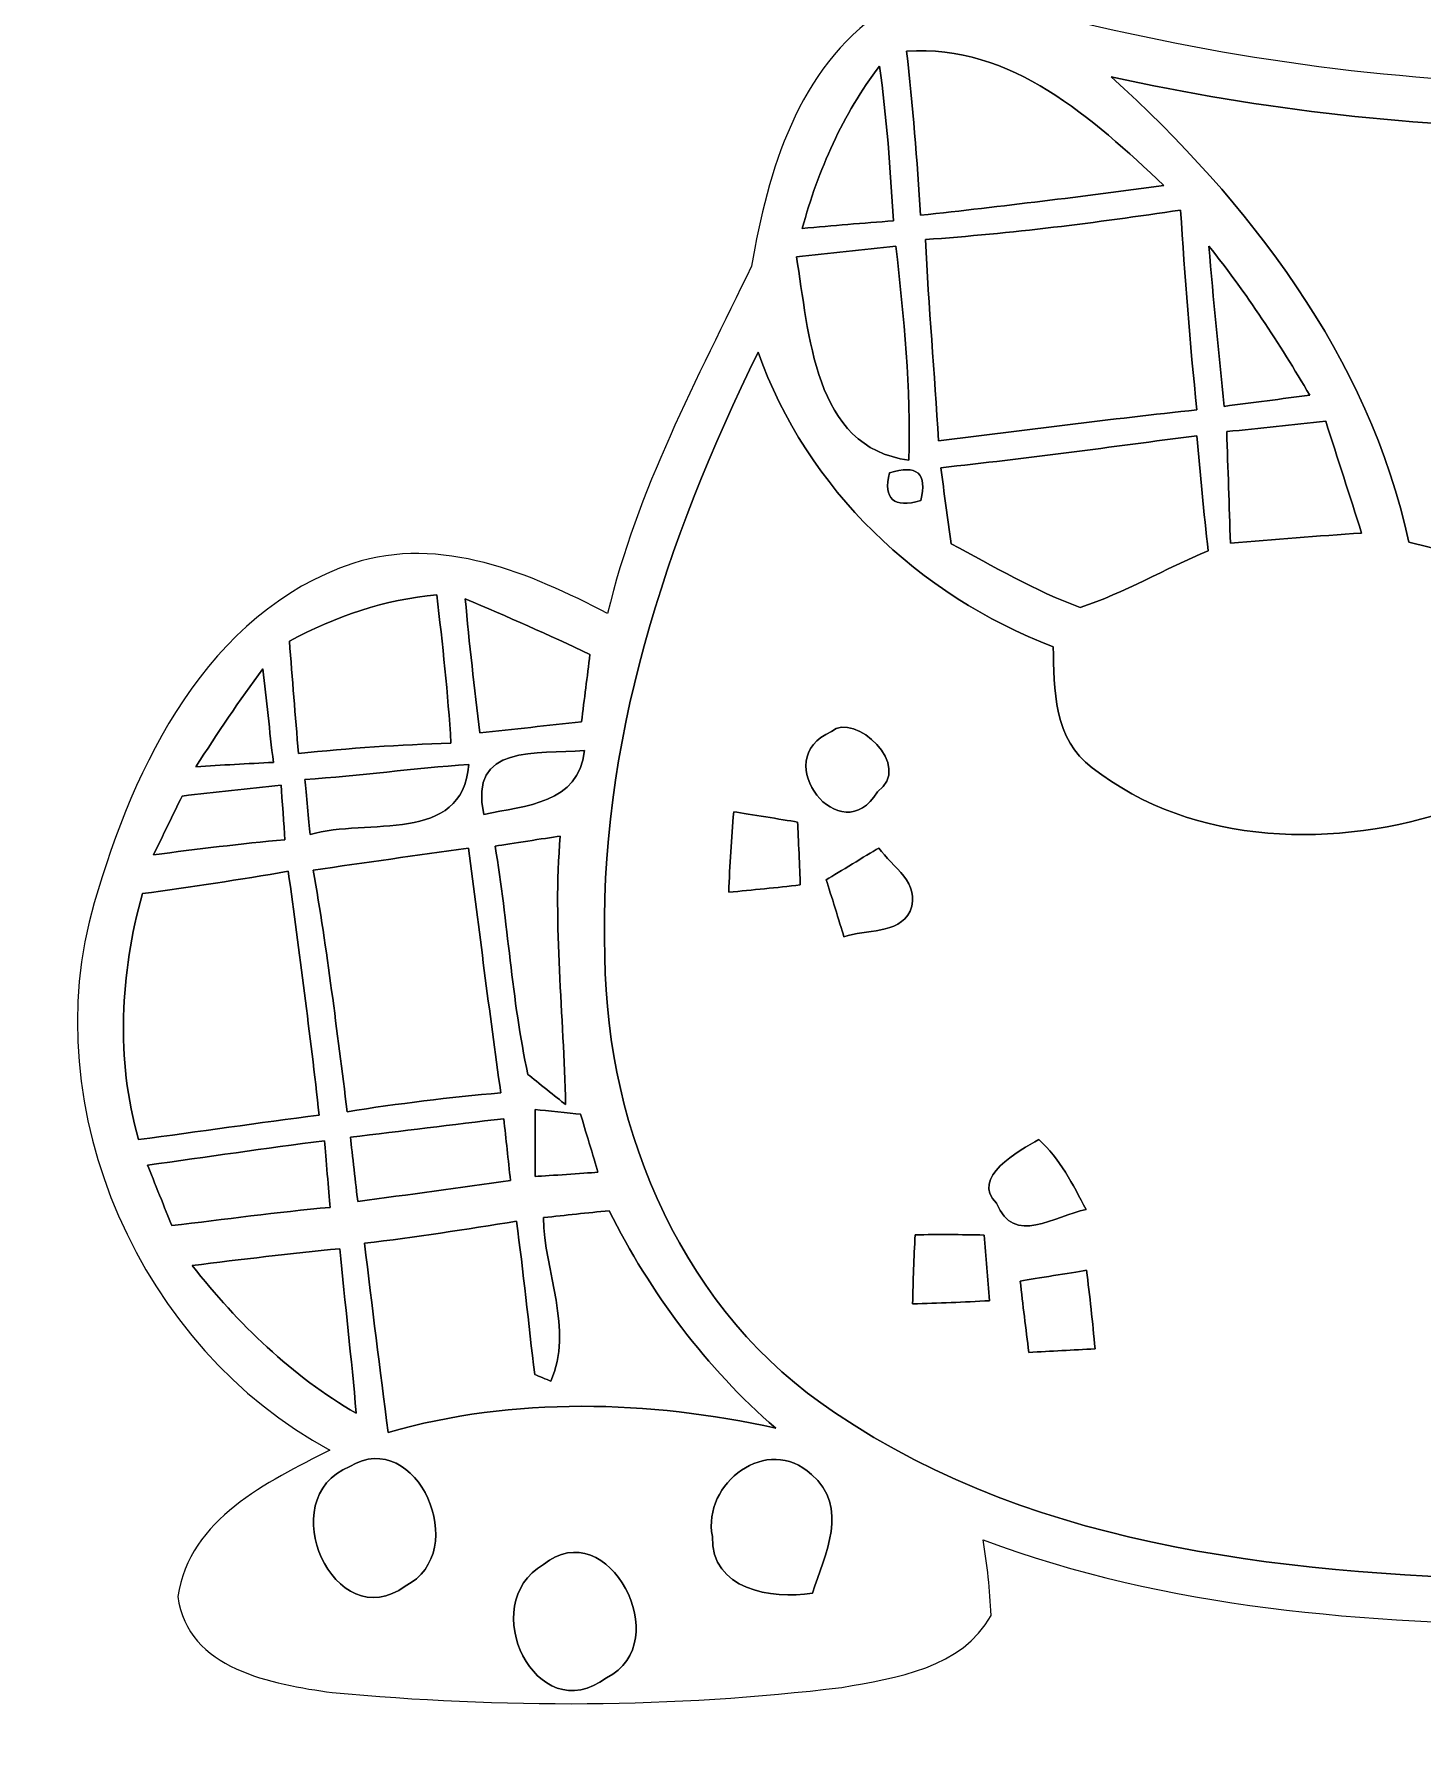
# Model space of a CAD drawing. Header units: centimetres. Extents: x -9.7 to 9.7, y -20.5 to 20.6.
# Drawn here: x -9.234 to -6.71, y -20.494 to -17.409 of the extents above; entities that cross this region are included whole.
import ezdxf

# ---------------------------------------------------------------- set-up
doc = ezdxf.new("R2010")
doc.units = ezdxf.units.CM
doc.header["$MEASUREMENT"] = 0
doc.layers.add('Camada 1', color=7, linetype='Continuous')

msp = doc.modelspace()

# ---------------------------------------------------------------- linework, layer by layer
at = {"layer": 'Camada 1'}
for points, knots in [([(-5.51814, -11.27337), (-5.27049, -11.14354), (-4.95087, -11.15447), (-4.72157, -11.31958), (-4.72157, -11.31958), (-4.49896, -11.46986), (-4.37515, -11.72845), (-4.32788, -11.98667), (-4.32788, -11.98667), (-4.27177, -12.34968), (-4.3374, -12.72151), (-4.46722, -13.0623), (-4.46722, -13.0623), (-4.65067, -13.55302), (-4.94312, -13.99611), (-5.27649, -14.39757), (-5.27649, -14.39757), (-4.7431, -14.581), (-4.31236, -14.99763), (-4.06752, -15.50105), (-4.06752, -15.50105), (-3.95605, -15.74446), (-3.81387, -16.00412), (-3.86891, -16.2814), (-3.86891, -16.2814), (-3.94017, -16.61337), (-4.20158, -16.86243), (-4.47462, -17.04304), (-4.47462, -17.04304), (-4.71735, -17.20003), (-4.98474, -17.31751), (-5.26133, -17.40076), (-5.26133, -17.40076), (-5.12409, -17.44132), (-4.98157, -17.5327), (-4.95335, -17.68333), (-4.95335, -17.68333), (-4.94242, -17.92498), (-4.7893, -18.12536), (-4.7392, -18.35855), (-4.7392, -18.35855), (-4.58505, -18.28095), (-4.40372, -18.20862), (-4.23157, -18.27354), (-4.23157, -18.27354), (-3.97756, -18.36844), (-3.8481, -18.63619), (-3.78071, -18.88208), (-3.78071, -18.88208), (-3.68194, -19.21581), (-3.8615, -19.55694), (-4.0841, -19.79753), (-4.0841, -19.79753), (-4.15113, -19.85785), (-4.17442, -19.94782), (-4.18217, -20.03531), (-4.18217, -20.03531), (-4.16913, -20.09634), (-4.10632, -20.12138), (-4.06223, -20.15737), (-4.06223, -20.15737), (-4.01954, -20.11398), (-3.97862, -20.06917), (-3.93876, -20.02401), (-3.93876, -20.02401), (-3.89149, -20.10409), (-3.84457, -20.23251), (-3.94616, -20.29283), (-3.94616, -20.29283), (-4.09397, -20.37537), (-4.27319, -20.36056), (-4.43688, -20.37467), (-4.43688, -20.37467), (-4.39525, -20.31929), (-4.31729, -20.26425), (-4.34657, -20.18558), (-4.34657, -20.18558), (-4.35468, -20.07022), (-4.54235, -20.07164), (-4.55789, -20.18454), (-4.55789, -20.18454), (-4.58752, -20.26849), (-4.50708, -20.32141), (-4.45523, -20.37221), (-4.45523, -20.37221), (-4.64043, -20.36304), (-4.82669, -20.37856), (-5.01049, -20.3475), (-5.01049, -20.3475), (-5.10258, -20.3334), (-5.21158, -20.31505), (-5.26345, -20.22722), (-5.26345, -20.22722), (-5.27543, -20.181), (-5.26661, -20.13303), (-5.26696, -20.08681), (-5.26696, -20.08681), (-5.63597, -20.2632), (-6.05367, -20.29001), (-6.45617, -20.30341), (-6.45617, -20.30341), (-6.81107, -20.29741), (-7.17337, -20.27307), (-7.50817, -20.14643), (-7.50817, -20.14643), (-7.5004, -20.19158), (-7.49547, -20.23745), (-7.4937, -20.28401), (-7.4937, -20.28401), (-7.54627, -20.38032), (-7.66655, -20.39761), (-7.76498, -20.41489), (-7.76498, -20.41489), (-8.07191, -20.45229), (-8.38376, -20.45299), (-8.69173, -20.42407), (-8.69173, -20.42407), (-8.80004, -20.4096), (-8.95526, -20.38173), (-8.9722, -20.24978), (-8.9722, -20.24978), (-8.95103, -20.10762), (-8.80956, -20.04201), (-8.69597, -19.98345), (-8.69597, -19.98345), (-9.03922, -19.79824), (-9.23395, -19.36537), (-9.12424, -18.98826), (-9.12424, -18.98826), (-9.05228, -18.73778), (-8.91857, -18.46014), (-8.65399, -18.37124), (-8.65399, -18.37124), (-8.49418, -18.31974), (-8.33119, -18.38888), (-8.19079, -18.46262), (-8.19079, -18.46262), (-8.13787, -18.23861), (-8.02816, -18.0361), (-7.92903, -17.83079), (-7.92903, -17.83079), (-7.89939, -17.65618), (-7.84506, -17.47273), (-7.69196, -17.36689), (-7.69196, -17.36689), (-8.0973, -17.24025), (-8.49241, -17.0367), (-8.78381, -16.72166), (-8.78381, -16.72166), (-8.9722, -16.51423), (-9.08861, -16.20519), (-8.97184, -15.93427), (-8.97184, -15.93427), (-8.7002, -15.28655), (-8.19502, -14.72706), (-7.54944, -14.43848), (-7.54944, -14.43848), (-7.91527, -14.03914), (-8.2236, -13.57841), (-8.40316, -13.06476), (-8.40316, -13.06476), (-8.52416, -12.71269), (-8.57532, -12.32923), (-8.50053, -11.96199), (-8.50053, -11.96199), (-8.43808, -11.67835), (-8.27087, -11.38485), (-7.98124, -11.28818), (-7.98124, -11.28818), (-7.7357, -11.20422), (-7.47041, -11.31746), (-7.29543, -11.49314), (-7.29543, -11.49314), (-6.97301, -11.81064), (-6.8213, -12.25408), (-6.71724, -12.68411), (-6.71724, -12.68411), (-6.59729, -13.18823), (-6.55708, -13.70787), (-6.5525, -14.22471), (-6.5525, -14.22471), (-6.46253, -14.22471), (-6.37258, -14.22541), (-6.28227, -14.22822), (-6.28227, -14.22822), (-6.37399, -13.53996), (-6.41173, -12.82135), (-6.19195, -12.15248), (-6.19195, -12.15248), (-6.07165, -11.79936), (-5.86351, -11.44481), (-5.51814, -11.27337)], [0, 0, 0, 0, 0.0204082, 0.0204082, 0.0204082, 0.0204082, 0.0408163, 0.0408163, 0.0408163, 0.0408163, 0.0612245, 0.0612245, 0.0612245, 0.0612245, 0.0816327, 0.0816327, 0.0816327, 0.0816327, 0.1020408, 0.1020408, 0.1020408, 0.1020408, 0.122449, 0.122449, 0.122449, 0.122449, 0.1428571, 0.1428571, 0.1428571, 0.1428571, 0.1632653, 0.1632653, 0.1632653, 0.1632653, 0.1836735, 0.1836735, 0.1836735, 0.1836735, 0.2040816, 0.2040816, 0.2040816, 0.2040816, 0.2244898, 0.2244898, 0.2244898, 0.2244898, 0.244898, 0.244898, 0.244898, 0.244898, 0.2653061, 0.2653061, 0.2653061, 0.2653061, 0.2857143, 0.2857143, 0.2857143, 0.2857143, 0.3061224, 0.3061224, 0.3061224, 0.3061224, 0.3265306, 0.3265306, 0.3265306, 0.3265306, 0.3469388, 0.3469388, 0.3469388, 0.3469388, 0.3673469, 0.3673469, 0.3673469, 0.3673469, 0.3877551, 0.3877551, 0.3877551, 0.3877551, 0.4081633, 0.4081633, 0.4081633, 0.4081633, 0.4285714, 0.4285714, 0.4285714, 0.4285714, 0.4489796, 0.4489796, 0.4489796, 0.4489796, 0.4693878, 0.4693878, 0.4693878, 0.4693878, 0.4897959, 0.4897959, 0.4897959, 0.4897959, 0.5102041, 0.5102041, 0.5102041, 0.5102041, 0.5306122, 0.5306122, 0.5306122, 0.5306122, 0.5510204, 0.5510204, 0.5510204, 0.5510204, 0.5714286, 0.5714286, 0.5714286, 0.5714286, 0.5918367, 0.5918367, 0.5918367, 0.5918367, 0.6122449, 0.6122449, 0.6122449, 0.6122449, 0.6326531, 0.6326531, 0.6326531, 0.6326531, 0.6530612, 0.6530612, 0.6530612, 0.6530612, 0.6734694, 0.6734694, 0.6734694, 0.6734694, 0.6938776, 0.6938776, 0.6938776, 0.6938776, 0.7142857, 0.7142857, 0.7142857, 0.7142857, 0.7346939, 0.7346939, 0.7346939, 0.7346939, 0.755102, 0.755102, 0.755102, 0.755102, 0.7755102, 0.7755102, 0.7755102, 0.7755102, 0.7959184, 0.7959184, 0.7959184, 0.7959184, 0.8163265, 0.8163265, 0.8163265, 0.8163265, 0.8367347, 0.8367347, 0.8367347, 0.8367347, 0.8571429, 0.8571429, 0.8571429, 0.8571429, 0.877551, 0.877551, 0.877551, 0.877551, 0.8979592, 0.8979592, 0.8979592, 0.8979592, 0.9183673, 0.9183673, 0.9183673, 0.9183673, 0.9387755, 0.9387755, 0.9387755, 0.9387755, 0.9591837, 0.9591837, 0.9591837, 0.9591837, 1, 1, 1, 1]), ([(-7.10352, -14.38168), (-7.10352, -14.38168), (-7.10352, -14.38168), (-7.10352, -14.38168), (-7.10352, -14.38168), (-7.79955, -14.53761), (-8.38941, -15.02657), (-8.73442, -15.64286), (-8.73442, -15.64286), (-8.84201, -15.84113), (-8.98137, -16.05808), (-8.92315, -16.29445), (-8.92315, -16.29445), (-8.85119, -16.60207), (-8.59296, -16.81373), (-8.3446, -16.98449), (-8.3446, -16.98449), (-8.40281, -16.83985), (-8.39893, -16.66521), (-8.29063, -16.54493), (-8.29063, -16.54493), (-8.14211, -16.353), (-7.80732, -16.35936), (-7.66797, -16.55903), (-7.66797, -16.55903), (-7.55473, -16.69767), (-7.5625, -16.9164), (-7.67891, -17.05115), (-7.67891, -17.05115), (-7.74135, -17.12877), (-7.83836, -17.16334), (-7.9255, -17.20461), (-7.9255, -17.20461), (-7.33743, -17.42617), (-6.70136, -17.54928), (-6.07306, -17.48013), (-6.07306, -17.48013), (-5.65784, -17.4452), (-5.25322, -17.33055), (-4.86867, -17.17357), (-4.86867, -17.17357), (-4.9918, -17.15628), (-5.12444, -17.12595), (-5.20664, -17.02469), (-5.20664, -17.02469), (-5.33788, -16.87688), (-5.31106, -16.62606), (-5.15408, -16.50717), (-5.15408, -16.50717), (-4.96076, -16.34277), (-4.61539, -16.41544), (-4.52332, -16.65781), (-4.52332, -16.65781), (-4.46687, -16.76929), (-4.51202, -16.89347), (-4.54907, -17.00318), (-4.54907, -17.00318), (-4.30388, -16.82608), (-4.04777, -16.61971), (-3.96451, -16.31492), (-3.96451, -16.31492), (-3.88231, -16.0602), (-4.0199, -15.8115), (-4.11938, -15.58395), (-4.11938, -15.58395), (-4.35645, -15.07137), (-4.78825, -14.64239), (-5.33047, -14.46564), (-5.33047, -14.46564), (-5.89915, -14.28291), (-6.52039, -14.25292), (-7.10352, -14.38168)], [0, 0, 0, 0, 0.0526316, 0.0526316, 0.0526316, 0.0526316, 0.1052632, 0.1052632, 0.1052632, 0.1052632, 0.1578947, 0.1578947, 0.1578947, 0.1578947, 0.2105263, 0.2105263, 0.2105263, 0.2105263, 0.2631579, 0.2631579, 0.2631579, 0.2631579, 0.3157895, 0.3157895, 0.3157895, 0.3157895, 0.3684211, 0.3684211, 0.3684211, 0.3684211, 0.4210526, 0.4210526, 0.4210526, 0.4210526, 0.4736842, 0.4736842, 0.4736842, 0.4736842, 0.5263158, 0.5263158, 0.5263158, 0.5263158, 0.5789474, 0.5789474, 0.5789474, 0.5789474, 0.6315789, 0.6315789, 0.6315789, 0.6315789, 0.6842105, 0.6842105, 0.6842105, 0.6842105, 0.7368421, 0.7368421, 0.7368421, 0.7368421, 0.7894737, 0.7894737, 0.7894737, 0.7894737, 0.8421053, 0.8421053, 0.8421053, 0.8421053, 0.8947368, 0.8947368, 0.8947368, 0.8947368, 1, 1, 1, 1]), ([(-7.64716, -17.43991), (-7.64716, -17.43991), (-7.64716, -17.43991), (-7.64716, -17.43991), (-7.64716, -17.43991), (-7.63622, -17.5387), (-7.62811, -17.63854), (-7.62175, -17.73836), (-7.62175, -17.73836), (-7.47394, -17.72214), (-7.32649, -17.70415), (-7.17937, -17.68439), (-7.17937, -17.68439), (-7.30885, -17.56268), (-7.45596, -17.42687), (-7.64716, -17.43991)], [0, 0, 0, 0, 0.2, 0.2, 0.2, 0.2, 0.4, 0.4, 0.4, 0.4, 0.6, 0.6, 0.6, 0.6, 1, 1, 1, 1]), ([(-7.27533, -17.48649), (-7.27533, -17.48649), (-7.27533, -17.48649), (-7.27533, -17.48649), (-7.27533, -17.48649), (-7.02522, -17.71332), (-6.80649, -17.99624), (-6.73381, -18.33245), (-6.73381, -18.33245), (-6.60505, -18.3642), (-6.44842, -18.41253), (-6.41208, -18.55893), (-6.41208, -18.55893), (-6.40291, -18.69617), (-6.53625, -18.7773), (-6.6488, -18.81752), (-6.6488, -18.81752), (-6.86293, -18.89054), (-7.12576, -18.88701), (-7.3099, -18.74273), (-7.3099, -18.74273), (-7.37941, -18.69227), (-7.37941, -18.59986), (-7.38046, -18.52295), (-7.38046, -18.52295), (-7.62599, -18.42947), (-7.82849, -18.23649), (-7.91738, -17.98742), (-7.91738, -17.98742), (-8.0846, -18.32856), (-8.20949, -18.70251), (-8.19573, -19.08703), (-8.19573, -19.08703), (-8.19326, -19.40594), (-8.05038, -19.73579), (-7.77804, -19.91501), (-7.77804, -19.91501), (-7.40268, -20.17006), (-6.93242, -20.20992), (-6.49111, -20.22016), (-6.49111, -20.22016), (-6.06602, -20.20992), (-5.62256, -20.18171), (-5.23662, -19.9852), (-5.23662, -19.9852), (-4.96181, -19.8455), (-4.75368, -19.57458), (-4.72617, -19.26307), (-4.72617, -19.26307), (-4.68417, -18.82245), (-4.79602, -18.37937), (-4.96639, -17.97543), (-4.96639, -17.97543), (-5.03555, -18.16559), (-5.16678, -18.32645), (-5.3294, -18.44533), (-5.3294, -18.44533), (-5.43031, -18.49649), (-5.37739, -18.6376), (-5.46593, -18.7018), (-5.46593, -18.7018), (-5.66067, -18.86691), (-5.95595, -18.88489), (-6.18384, -18.78012), (-6.18384, -18.78012), (-6.27627, -18.73603), (-6.36551, -18.64218), (-6.34188, -18.53177), (-6.34188, -18.53177), (-6.31189, -18.44886), (-6.22899, -18.39524), (-6.21205, -18.30704), (-6.21205, -18.30704), (-6.12527, -17.96204), (-5.82824, -17.73765), (-5.59681, -17.4893), (-5.59681, -17.4893), (-6.14715, -17.61313), (-6.72499, -17.60855), (-7.27533, -17.48649)], [0, 0, 0, 0, 0.047619, 0.047619, 0.047619, 0.047619, 0.0952381, 0.0952381, 0.0952381, 0.0952381, 0.1428571, 0.1428571, 0.1428571, 0.1428571, 0.1904762, 0.1904762, 0.1904762, 0.1904762, 0.2380952, 0.2380952, 0.2380952, 0.2380952, 0.2857143, 0.2857143, 0.2857143, 0.2857143, 0.3333333, 0.3333333, 0.3333333, 0.3333333, 0.3809524, 0.3809524, 0.3809524, 0.3809524, 0.4285714, 0.4285714, 0.4285714, 0.4285714, 0.4761905, 0.4761905, 0.4761905, 0.4761905, 0.5238095, 0.5238095, 0.5238095, 0.5238095, 0.5714286, 0.5714286, 0.5714286, 0.5714286, 0.6190476, 0.6190476, 0.6190476, 0.6190476, 0.6666667, 0.6666667, 0.6666667, 0.6666667, 0.7142857, 0.7142857, 0.7142857, 0.7142857, 0.7619048, 0.7619048, 0.7619048, 0.7619048, 0.8095238, 0.8095238, 0.8095238, 0.8095238, 0.8571429, 0.8571429, 0.8571429, 0.8571429, 0.9047619, 0.9047619, 0.9047619, 0.9047619, 1, 1, 1, 1]), ([(-7.83695, -17.76236), (-7.83695, -17.76236), (-7.83695, -17.76236), (-7.83695, -17.76236), (-7.83695, -17.76236), (-7.78157, -17.75707), (-7.72617, -17.75249), (-7.67079, -17.74859), (-7.67079, -17.74859), (-7.67715, -17.6544), (-7.68314, -17.56021), (-7.69654, -17.46708), (-7.69654, -17.46708), (-7.76323, -17.55493), (-7.80803, -17.65618), (-7.83695, -17.76236)], [0, 0, 0, 0, 0.2, 0.2, 0.2, 0.2, 0.4, 0.4, 0.4, 0.4, 0.6, 0.6, 0.6, 0.6, 1, 1, 1, 1]), ([(-7.61293, -17.78246), (-7.61293, -17.78246), (-7.61293, -17.78246), (-7.61293, -17.78246), (-7.61293, -17.78246), (-7.6073, -17.90417), (-7.596, -18.02589), (-7.5893, -18.14829), (-7.5893, -18.14829), (-7.43267, -18.13031), (-7.27638, -18.10843), (-7.11941, -18.09221), (-7.11941, -18.09221), (-7.1321, -17.9712), (-7.14128, -17.84985), (-7.14903, -17.72884), (-7.14903, -17.72884), (-7.30284, -17.75213), (-7.45737, -17.77152), (-7.61293, -17.78246)], [0, 0, 0, 0, 0.1666667, 0.1666667, 0.1666667, 0.1666667, 0.3333333, 0.3333333, 0.3333333, 0.3333333, 0.5, 0.5, 0.5, 0.5, 0.6666667, 0.6666667, 0.6666667, 0.6666667, 1, 1, 1, 1]), ([(-7.84754, -17.81386), (-7.84754, -17.81386), (-7.84754, -17.81386), (-7.84754, -17.81386), (-7.84754, -17.81386), (-7.82425, -17.95003), (-7.81755, -18.16135), (-7.64292, -18.18357), (-7.64292, -18.18357), (-7.63939, -18.05305), (-7.6521, -17.92323), (-7.66655, -17.79447), (-7.66655, -17.79447), (-7.72688, -17.8008), (-7.78722, -17.80716), (-7.84754, -17.81386)], [0, 0, 0, 0, 0.2, 0.2, 0.2, 0.2, 0.4, 0.4, 0.4, 0.4, 0.6, 0.6, 0.6, 0.6, 1, 1, 1, 1]), ([(-7.09753, -17.79447), (-7.09753, -17.79447), (-7.09753, -17.79447), (-7.09753, -17.79447), (-7.09753, -17.79447), (-7.08978, -17.89112), (-7.07918, -17.98849), (-7.06966, -18.08585), (-7.06966, -18.08585), (-7.01781, -18.0788), (-6.96595, -18.07209), (-6.91409, -18.06575), (-6.91409, -18.06575), (-6.96948, -17.97156), (-7.02944, -17.87947), (-7.09753, -17.79447)], [0, 0, 0, 0, 0.2, 0.2, 0.2, 0.2, 0.4, 0.4, 0.4, 0.4, 0.6, 0.6, 0.6, 0.6, 1, 1, 1, 1]), ([(-7.58472, -18.19733), (-7.58472, -18.19733), (-7.58472, -18.19733), (-7.58472, -18.19733), (-7.58472, -18.19733), (-7.57907, -18.24284), (-7.57273, -18.28906), (-7.56637, -18.33562), (-7.56637, -18.33562), (-7.48946, -18.37619), (-7.41398, -18.42169), (-7.33142, -18.45132), (-7.33142, -18.45132), (-7.25063, -18.42523), (-7.17761, -18.38042), (-7.09894, -18.34868), (-7.09894, -18.34868), (-7.10671, -18.27847), (-7.11305, -18.20862), (-7.11941, -18.13913), (-7.11941, -18.13913), (-7.27463, -18.15958), (-7.4295, -18.18075), (-7.58472, -18.19733)], [0, 0, 0, 0, 0.1428571, 0.1428571, 0.1428571, 0.1428571, 0.2857143, 0.2857143, 0.2857143, 0.2857143, 0.4285714, 0.4285714, 0.4285714, 0.4285714, 0.5714286, 0.5714286, 0.5714286, 0.5714286, 0.7142857, 0.7142857, 0.7142857, 0.7142857, 1, 1, 1, 1]), ([(-7.06508, -18.13172), (-7.06508, -18.13172), (-7.06508, -18.13172), (-7.06508, -18.13172), (-7.06508, -18.13172), (-7.06296, -18.19909), (-7.06049, -18.26648), (-7.05838, -18.33457), (-7.05838, -18.33457), (-6.979, -18.32785), (-6.89926, -18.32151), (-6.81989, -18.31622), (-6.81989, -18.31622), (-6.84142, -18.24813), (-6.86328, -18.1804), (-6.88516, -18.11301), (-6.88516, -18.11301), (-6.94513, -18.11937), (-7.0051, -18.12571), (-7.06508, -18.13172)], [0, 0, 0, 0, 0.1666667, 0.1666667, 0.1666667, 0.1666667, 0.3333333, 0.3333333, 0.3333333, 0.3333333, 0.5, 0.5, 0.5, 0.5, 0.6666667, 0.6666667, 0.6666667, 0.6666667, 1, 1, 1, 1]), ([(-7.67856, -18.2065), (-7.67856, -18.2065), (-7.67856, -18.2065), (-7.67856, -18.2065), (-7.67856, -18.2065), (-7.68984, -18.25449), (-7.67079, -18.27142), (-7.62141, -18.25695), (-7.62141, -18.25695), (-7.60906, -18.20791), (-7.62811, -18.19098), (-7.67856, -18.2065)], [0, 0, 0, 0, 0.25, 0.25, 0.25, 0.25, 0.5, 0.5, 0.5, 0.5, 1, 1, 1, 1]), ([(-8.76935, -18.51271), (-8.76935, -18.51271), (-8.76935, -18.51271), (-8.76935, -18.51271), (-8.76935, -18.51271), (-8.7644, -18.5801), (-8.75841, -18.64818), (-8.75312, -18.71698), (-8.75312, -18.71698), (-8.66104, -18.70745), (-8.56861, -18.70075), (-8.47583, -18.69827), (-8.47583, -18.69827), (-8.48077, -18.60797), (-8.49136, -18.518), (-8.50123, -18.42876), (-8.50123, -18.42876), (-8.59613, -18.43651), (-8.68609, -18.46791), (-8.76935, -18.51271)], [0, 0, 0, 0, 0.1666667, 0.1666667, 0.1666667, 0.1666667, 0.3333333, 0.3333333, 0.3333333, 0.3333333, 0.5, 0.5, 0.5, 0.5, 0.6666667, 0.6666667, 0.6666667, 0.6666667, 1, 1, 1, 1]), ([(-8.44973, -18.4358), (-8.44973, -18.4358), (-8.44973, -18.4358), (-8.44973, -18.4358), (-8.44973, -18.4358), (-8.44232, -18.51695), (-8.43315, -18.59808), (-8.42327, -18.67958), (-8.42327, -18.67958), (-8.36153, -18.67252), (-8.2998, -18.66618), (-8.23841, -18.65948), (-8.23841, -18.65948), (-8.23312, -18.61819), (-8.22783, -18.57728), (-8.2229, -18.53671), (-8.2229, -18.53671), (-8.29803, -18.50143), (-8.37353, -18.46791), (-8.44973, -18.4358)], [0, 0, 0, 0, 0.1666667, 0.1666667, 0.1666667, 0.1666667, 0.3333333, 0.3333333, 0.3333333, 0.3333333, 0.5, 0.5, 0.5, 0.5, 0.6666667, 0.6666667, 0.6666667, 0.6666667, 1, 1, 1, 1]), ([(-8.93938, -18.74097), (-8.93938, -18.74097), (-8.93938, -18.74097), (-8.93938, -18.74097), (-8.93938, -18.74097), (-8.89247, -18.73815), (-8.84554, -18.73532), (-8.79862, -18.7332), (-8.79862, -18.7332), (-8.80533, -18.67605), (-8.81133, -18.61925), (-8.81768, -18.56317), (-8.81768, -18.56317), (-8.86071, -18.62067), (-8.90058, -18.68028), (-8.93938, -18.74097)], [0, 0, 0, 0, 0.2, 0.2, 0.2, 0.2, 0.4, 0.4, 0.4, 0.4, 0.6, 0.6, 0.6, 0.6, 1, 1, 1, 1]), ([(-7.78369, -18.67712), (-7.74171, -18.64006), (-7.6334, -18.74026), (-7.70042, -18.78646), (-7.70042, -18.78646), (-7.76464, -18.89794), (-7.90222, -18.72755), (-7.78369, -18.67712)], [0, 0, 0, 0, 0.3333333, 0.3333333, 0.3333333, 0.3333333, 1, 1, 1, 1]), ([(-8.41587, -18.82775), (-8.41587, -18.82775), (-8.41587, -18.82775), (-8.41587, -18.82775), (-8.41587, -18.82775), (-8.34036, -18.81116), (-8.243, -18.80904), (-8.23312, -18.71169), (-8.23312, -18.71169), (-8.3185, -18.71873), (-8.44479, -18.69897), (-8.41587, -18.82775)], [0, 0, 0, 0, 0.25, 0.25, 0.25, 0.25, 0.5, 0.5, 0.5, 0.5, 1, 1, 1, 1]), ([(-8.74112, -18.76424), (-8.74112, -18.76424), (-8.74112, -18.76424), (-8.74112, -18.76424), (-8.74112, -18.76424), (-8.73901, -18.78929), (-8.73407, -18.83938), (-8.7316, -18.86444), (-8.7316, -18.86444), (-8.62859, -18.83304), (-8.45466, -18.88455), (-8.44338, -18.73673), (-8.44338, -18.73673), (-8.54286, -18.74414), (-8.64164, -18.7572), (-8.74112, -18.76424)], [0, 0, 0, 0, 0.2, 0.2, 0.2, 0.2, 0.4, 0.4, 0.4, 0.4, 0.6, 0.6, 0.6, 0.6, 1, 1, 1, 1]), ([(-8.96443, -18.79423), (-8.96443, -18.79423), (-8.96443, -18.79423), (-8.96443, -18.79423), (-8.96443, -18.79423), (-8.98172, -18.82951), (-8.99901, -18.86513), (-9.01665, -18.90148), (-9.01665, -18.90148), (-8.93692, -18.89019), (-8.85754, -18.88137), (-8.77782, -18.87361), (-8.77782, -18.87361), (-8.77923, -18.8489), (-8.78275, -18.79917), (-8.78451, -18.77447), (-8.78451, -18.77447), (-8.84449, -18.78083), (-8.90446, -18.78753), (-8.96443, -18.79423)], [0, 0, 0, 0, 0.1666667, 0.1666667, 0.1666667, 0.1666667, 0.3333333, 0.3333333, 0.3333333, 0.3333333, 0.5, 0.5, 0.5, 0.5, 0.6666667, 0.6666667, 0.6666667, 0.6666667, 1, 1, 1, 1]), ([(-7.97065, -18.96921), (-7.96889, -18.91982), (-7.96572, -18.87114), (-7.96148, -18.82281), (-7.96148, -18.82281), (-7.93221, -18.82739), (-7.87435, -18.83692), (-7.84542, -18.8415), (-7.84542, -18.8415), (-7.84401, -18.87007), (-7.84153, -18.92723), (-7.84048, -18.95581), (-7.84048, -18.95581), (-7.88353, -18.9611), (-7.92726, -18.96497), (-7.97065, -18.96921)], [0, 0, 0, 0, 0.2, 0.2, 0.2, 0.2, 0.4, 0.4, 0.4, 0.4, 0.6, 0.6, 0.6, 0.6, 1, 1, 1, 1]), ([(-8.3954, -18.88525), (-8.3954, -18.88525), (-8.3954, -18.88525), (-8.3954, -18.88525), (-8.3954, -18.88525), (-8.37212, -19.02319), (-8.36541, -19.1636), (-8.33578, -19.30047), (-8.33578, -19.30047), (-8.3185, -19.31423), (-8.28428, -19.34174), (-8.26735, -19.35514), (-8.26735, -19.35514), (-8.27016, -19.19216), (-8.29098, -19.02989), (-8.27687, -18.86725), (-8.27687, -18.86725), (-8.3065, -18.87149), (-8.36576, -18.88067), (-8.3954, -18.88525)], [0, 0, 0, 0, 0.1666667, 0.1666667, 0.1666667, 0.1666667, 0.3333333, 0.3333333, 0.3333333, 0.3333333, 0.5, 0.5, 0.5, 0.5, 0.6666667, 0.6666667, 0.6666667, 0.6666667, 1, 1, 1, 1]), ([(-8.72631, -18.92899), (-8.72631, -18.92899), (-8.72631, -18.92899), (-8.72631, -18.92899), (-8.72631, -18.92899), (-8.7002, -19.07433), (-8.68326, -19.22144), (-8.66422, -19.3682), (-8.66422, -19.3682), (-8.57144, -19.35339), (-8.47831, -19.34209), (-8.38517, -19.33397), (-8.38517, -19.33397), (-8.40598, -19.18582), (-8.42433, -19.0373), (-8.44409, -18.88912), (-8.44409, -18.88912), (-8.53792, -18.90182), (-8.63211, -18.91558), (-8.72631, -18.92899)], [0, 0, 0, 0, 0.1666667, 0.1666667, 0.1666667, 0.1666667, 0.3333333, 0.3333333, 0.3333333, 0.3333333, 0.5, 0.5, 0.5, 0.5, 0.6666667, 0.6666667, 0.6666667, 0.6666667, 1, 1, 1, 1]), ([(-7.79322, -18.94662), (-7.76958, -18.93217), (-7.72195, -18.90323), (-7.69796, -18.88878), (-7.69796, -18.88878), (-7.67291, -18.92299), (-7.6207, -18.95298), (-7.6408, -19.00344), (-7.6408, -19.00344), (-7.66234, -19.04683), (-7.72159, -19.03589), (-7.76111, -19.05), (-7.76111, -19.05), (-7.76922, -19.02424), (-7.7851, -18.97238), (-7.79322, -18.94662)], [0, 0, 0, 0, 0.2, 0.2, 0.2, 0.2, 0.4, 0.4, 0.4, 0.4, 0.6, 0.6, 0.6, 0.6, 1, 1, 1, 1]), ([(-9.03675, -18.97167), (-9.03675, -18.97167), (-9.03675, -18.97167), (-9.03675, -18.97167), (-9.03675, -18.97167), (-9.07697, -19.11809), (-9.08579, -19.27153), (-9.04381, -19.41865), (-9.04381, -19.41865), (-8.93409, -19.40489), (-8.82508, -19.38796), (-8.71537, -19.37456), (-8.71537, -19.37456), (-8.7316, -19.22638), (-8.75171, -19.07857), (-8.77146, -18.93111), (-8.77146, -18.93111), (-8.85965, -18.94592), (-8.9482, -18.96039), (-9.03675, -18.97167)], [0, 0, 0, 0, 0.1666667, 0.1666667, 0.1666667, 0.1666667, 0.3333333, 0.3333333, 0.3333333, 0.3333333, 0.5, 0.5, 0.5, 0.5, 0.6666667, 0.6666667, 0.6666667, 0.6666667, 1, 1, 1, 1]), ([(-8.32237, -19.36433), (-8.32237, -19.36433), (-8.32237, -19.36433), (-8.32237, -19.36433), (-8.32237, -19.36433), (-8.32237, -19.39466), (-8.32272, -19.45569), (-8.32272, -19.48602), (-8.32272, -19.48602), (-8.29416, -19.48427), (-8.237, -19.48039), (-8.20842, -19.47827), (-8.20842, -19.47827), (-8.21619, -19.45181), (-8.23207, -19.39924), (-8.24018, -19.37278), (-8.24018, -19.37278), (-8.26064, -19.37066), (-8.30157, -19.36644), (-8.32237, -19.36433)], [0, 0, 0, 0, 0.1666667, 0.1666667, 0.1666667, 0.1666667, 0.3333333, 0.3333333, 0.3333333, 0.3333333, 0.5, 0.5, 0.5, 0.5, 0.6666667, 0.6666667, 0.6666667, 0.6666667, 1, 1, 1, 1]), ([(-8.65857, -19.41476), (-8.65857, -19.41476), (-8.65857, -19.41476), (-8.65857, -19.41476), (-8.65857, -19.41476), (-8.65505, -19.44404), (-8.64869, -19.50225), (-8.64517, -19.53153), (-8.64517, -19.53153), (-8.55274, -19.51884), (-8.45996, -19.50649), (-8.36753, -19.49343), (-8.36753, -19.49343), (-8.37141, -19.45534), (-8.37564, -19.41795), (-8.37953, -19.3809), (-8.37953, -19.3809), (-8.47266, -19.39183), (-8.56544, -19.40312), (-8.65857, -19.41476)], [0, 0, 0, 0, 0.1666667, 0.1666667, 0.1666667, 0.1666667, 0.3333333, 0.3333333, 0.3333333, 0.3333333, 0.5, 0.5, 0.5, 0.5, 0.6666667, 0.6666667, 0.6666667, 0.6666667, 1, 1, 1, 1]), ([(-9.02722, -19.46521), (-9.02722, -19.46521), (-9.02722, -19.46521), (-9.02722, -19.46521), (-9.02722, -19.46521), (-9.01629, -19.49272), (-8.99442, -19.54776), (-8.98348, -19.57528), (-8.98348, -19.57528), (-8.88752, -19.56399), (-8.79157, -19.55095), (-8.69526, -19.54213), (-8.69526, -19.54213), (-8.69809, -19.51177), (-8.70302, -19.45145), (-8.70549, -19.42112), (-8.70549, -19.42112), (-8.81309, -19.43452), (-8.91998, -19.45075), (-9.02722, -19.46521)], [0, 0, 0, 0, 0.1666667, 0.1666667, 0.1666667, 0.1666667, 0.3333333, 0.3333333, 0.3333333, 0.3333333, 0.5, 0.5, 0.5, 0.5, 0.6666667, 0.6666667, 0.6666667, 0.6666667, 1, 1, 1, 1]), ([(-7.48347, -19.53436), (-7.53285, -19.48885), (-7.4422, -19.4384), (-7.40692, -19.419), (-7.40692, -19.419), (-7.36811, -19.45323), (-7.34518, -19.50049), (-7.32084, -19.546), (-7.32084, -19.546), (-7.37729, -19.55658), (-7.45313, -19.61373), (-7.48347, -19.53436)], [0, 0, 0, 0, 0.25, 0.25, 0.25, 0.25, 0.5, 0.5, 0.5, 0.5, 1, 1, 1, 1]), ([(-8.30721, -19.56082), (-8.30721, -19.56082), (-8.30721, -19.56082), (-8.30721, -19.56082), (-8.30721, -19.56082), (-8.30721, -19.65819), (-8.25146, -19.76508), (-8.29416, -19.85785), (-8.29416, -19.85785), (-8.30157, -19.85503), (-8.31603, -19.84903), (-8.32343, -19.84621), (-8.32343, -19.84621), (-8.33472, -19.75272), (-8.3439, -19.65959), (-8.35659, -19.56717), (-8.35659, -19.56717), (-8.44832, -19.58233), (-8.5404, -19.59645), (-8.63282, -19.60738), (-8.63282, -19.60738), (-8.61907, -19.72203), (-8.60495, -19.83668), (-8.58978, -19.95134), (-8.58978, -19.95134), (-8.36083, -19.88572), (-8.11636, -19.89278), (-7.88528, -19.94358), (-7.88528, -19.94358), (-8.01229, -19.83387), (-8.11283, -19.69805), (-8.18797, -19.54847), (-8.18797, -19.54847), (-8.22783, -19.552), (-8.26735, -19.55623), (-8.30721, -19.56082)], [0, 0, 0, 0, 0.1, 0.1, 0.1, 0.1, 0.2, 0.2, 0.2, 0.2, 0.3, 0.3, 0.3, 0.3, 0.4, 0.4, 0.4, 0.4, 0.5, 0.5, 0.5, 0.5, 0.6, 0.6, 0.6, 0.6, 0.7, 0.7, 0.7, 0.7, 0.8, 0.8, 0.8, 0.8, 1, 1, 1, 1]), ([(-7.63164, -19.59222), (-7.59001, -19.59115), (-7.54839, -19.59151), (-7.50639, -19.59256), (-7.50639, -19.59256), (-7.50288, -19.63208), (-7.49935, -19.67159), (-7.49652, -19.7118), (-7.49652, -19.7118), (-7.54308, -19.71462), (-7.58966, -19.71604), (-7.63622, -19.71781), (-7.63622, -19.71781), (-7.63551, -19.67547), (-7.6341, -19.63349), (-7.63164, -19.59222)], [0, 0, 0, 0, 0.2, 0.2, 0.2, 0.2, 0.4, 0.4, 0.4, 0.4, 0.6, 0.6, 0.6, 0.6, 1, 1, 1, 1]), ([(-8.94609, -19.64796), (-8.94609, -19.64796), (-8.94609, -19.64796), (-8.94609, -19.64796), (-8.94609, -19.64796), (-8.86283, -19.75343), (-8.76511, -19.84903), (-8.64799, -19.91642), (-8.64799, -19.91642), (-8.65645, -19.81624), (-8.66845, -19.71674), (-8.67798, -19.61727), (-8.67798, -19.61727), (-8.76758, -19.62608), (-8.85684, -19.63666), (-8.94609, -19.64796)], [0, 0, 0, 0, 0.2, 0.2, 0.2, 0.2, 0.4, 0.4, 0.4, 0.4, 0.6, 0.6, 0.6, 0.6, 1, 1, 1, 1]), ([(-7.44044, -19.67618), (-7.41045, -19.67123), (-7.35012, -19.66136), (-7.32013, -19.65642), (-7.32013, -19.65642), (-7.31414, -19.70334), (-7.30885, -19.75097), (-7.30462, -19.7993), (-7.30462, -19.7993), (-7.34484, -19.8014), (-7.38504, -19.80352), (-7.42492, -19.806), (-7.42492, -19.806), (-7.43055, -19.76225), (-7.43584, -19.71922), (-7.44044, -19.67618)], [0, 0, 0, 0, 0.2, 0.2, 0.2, 0.2, 0.4, 0.4, 0.4, 0.4, 0.6, 0.6, 0.6, 0.6, 1, 1, 1, 1]), ([(-8.65963, -20.01343), (-8.65963, -20.01343), (-8.65963, -20.01343), (-8.65963, -20.01343), (-8.65963, -20.01343), (-8.80321, -20.07129), (-8.68715, -20.32494), (-8.55874, -20.23075), (-8.55874, -20.23075), (-8.43597, -20.16831), (-8.53828, -19.93935), (-8.65963, -20.01343)], [0, 0, 0, 0, 0.25, 0.25, 0.25, 0.25, 0.5, 0.5, 0.5, 0.5, 1, 1, 1, 1]), ([(-8.00029, -20.14044), (-8.00029, -20.14044), (-8.00029, -20.14044), (-8.00029, -20.14044), (-8.00029, -20.14044), (-8.00276, -20.23745), (-7.8934, -20.25473), (-7.81861, -20.24379), (-7.81861, -20.24379), (-7.79533, -20.1736), (-7.75053, -20.08681), (-7.82038, -20.02754), (-7.82038, -20.02754), (-7.89975, -19.95346), (-8.01934, -20.04377), (-8.00029, -20.14044)], [0, 0, 0, 0, 0.2, 0.2, 0.2, 0.2, 0.4, 0.4, 0.4, 0.4, 0.6, 0.6, 0.6, 0.6, 1, 1, 1, 1]), ([(-8.30756, -20.19158), (-8.30756, -20.19158), (-8.30756, -20.19158), (-8.30756, -20.19158), (-8.30756, -20.19158), (-8.43174, -20.26284), (-8.32097, -20.49427), (-8.19291, -20.39725), (-8.19291, -20.39725), (-8.0645, -20.33376), (-8.19043, -20.09634), (-8.30756, -20.19158)], [0, 0, 0, 0, 0.25, 0.25, 0.25, 0.25, 0.5, 0.5, 0.5, 0.5, 1, 1, 1, 1])]:
    msp.add_open_spline(points, degree=3, knots=knots, dxfattribs=at)
at = {"layer": 'Camada 1', "color": 7}
for points, knots in [([(-7.64716, -17.43991), (-7.45596, -17.42687), (-7.30885, -17.56268), (-7.17937, -17.68439), (-7.17937, -17.68439), (-7.32649, -17.70415), (-7.47394, -17.72214), (-7.62175, -17.73836), (-7.62175, -17.73836), (-7.62811, -17.63854), (-7.63622, -17.5387), (-7.64716, -17.43991)], [0, 0, 0, 0, 0.25, 0.25, 0.25, 0.25, 0.5, 0.5, 0.5, 0.5, 1, 1, 1, 1]), ([(-7.27533, -17.48649), (-6.72499, -17.60855), (-6.14715, -17.61313), (-5.59681, -17.4893), (-5.59681, -17.4893), (-5.82824, -17.73765), (-6.12527, -17.96204), (-6.21205, -18.30704), (-6.21205, -18.30704), (-6.22899, -18.39524), (-6.31189, -18.44886), (-6.34188, -18.53177), (-6.34188, -18.53177), (-6.36551, -18.64218), (-6.27627, -18.73603), (-6.18384, -18.78012), (-6.18384, -18.78012), (-5.95595, -18.88489), (-5.66067, -18.86691), (-5.46593, -18.7018), (-5.46593, -18.7018), (-5.37739, -18.6376), (-5.43031, -18.49649), (-5.3294, -18.44533), (-5.3294, -18.44533), (-5.16678, -18.32645), (-5.03555, -18.16559), (-4.96639, -17.97543), (-4.96639, -17.97543), (-4.79602, -18.37937), (-4.68417, -18.82245), (-4.72617, -19.26307), (-4.72617, -19.26307), (-4.75368, -19.57458), (-4.96181, -19.8455), (-5.23662, -19.9852), (-5.23662, -19.9852), (-5.62256, -20.18171), (-6.06602, -20.20992), (-6.49111, -20.22016), (-6.49111, -20.22016), (-6.93242, -20.20992), (-7.40268, -20.17006), (-7.77804, -19.91501), (-7.77804, -19.91501), (-8.05038, -19.73579), (-8.19326, -19.40594), (-8.19573, -19.08703), (-8.19573, -19.08703), (-8.20949, -18.70251), (-8.0846, -18.32856), (-7.91738, -17.98742), (-7.91738, -17.98742), (-7.82849, -18.23649), (-7.62599, -18.42947), (-7.38046, -18.52295), (-7.38046, -18.52295), (-7.37941, -18.59986), (-7.37941, -18.69227), (-7.3099, -18.74273), (-7.3099, -18.74273), (-7.12576, -18.88701), (-6.86293, -18.89054), (-6.6488, -18.81752), (-6.6488, -18.81752), (-6.53625, -18.7773), (-6.40291, -18.69617), (-6.41208, -18.55893), (-6.41208, -18.55893), (-6.44842, -18.41253), (-6.60505, -18.3642), (-6.73381, -18.33245), (-6.73381, -18.33245), (-6.80649, -17.99624), (-7.02522, -17.71332), (-7.27533, -17.48649)], [0, 0, 0, 0, 0.05, 0.05, 0.05, 0.05, 0.1, 0.1, 0.1, 0.1, 0.15, 0.15, 0.15, 0.15, 0.2, 0.2, 0.2, 0.2, 0.25, 0.25, 0.25, 0.25, 0.3, 0.3, 0.3, 0.3, 0.35, 0.35, 0.35, 0.35, 0.4, 0.4, 0.4, 0.4, 0.45, 0.45, 0.45, 0.45, 0.5, 0.5, 0.5, 0.5, 0.55, 0.55, 0.55, 0.55, 0.6, 0.6, 0.6, 0.6, 0.65, 0.65, 0.65, 0.65, 0.7, 0.7, 0.7, 0.7, 0.75, 0.75, 0.75, 0.75, 0.8, 0.8, 0.8, 0.8, 0.85, 0.85, 0.85, 0.85, 0.9, 0.9, 0.9, 0.9, 1, 1, 1, 1]), ([(-7.83695, -17.76236), (-7.80803, -17.65618), (-7.76323, -17.55493), (-7.69654, -17.46708), (-7.69654, -17.46708), (-7.68314, -17.56021), (-7.67715, -17.6544), (-7.67079, -17.74859), (-7.67079, -17.74859), (-7.72617, -17.75249), (-7.78157, -17.75707), (-7.83695, -17.76236)], [0, 0, 0, 0, 0.25, 0.25, 0.25, 0.25, 0.5, 0.5, 0.5, 0.5, 1, 1, 1, 1]), ([(-7.61293, -17.78246), (-7.45737, -17.77152), (-7.30284, -17.75213), (-7.14903, -17.72884), (-7.14903, -17.72884), (-7.14128, -17.84985), (-7.1321, -17.9712), (-7.11941, -18.09221), (-7.11941, -18.09221), (-7.27638, -18.10843), (-7.43267, -18.13031), (-7.5893, -18.14829), (-7.5893, -18.14829), (-7.596, -18.02589), (-7.6073, -17.90417), (-7.61293, -17.78246)], [0, 0, 0, 0, 0.2, 0.2, 0.2, 0.2, 0.4, 0.4, 0.4, 0.4, 0.6, 0.6, 0.6, 0.6, 1, 1, 1, 1]), ([(-7.84754, -17.81386), (-7.78722, -17.80716), (-7.72688, -17.8008), (-7.66655, -17.79447), (-7.66655, -17.79447), (-7.6521, -17.92323), (-7.63939, -18.05305), (-7.64292, -18.18357), (-7.64292, -18.18357), (-7.81755, -18.16135), (-7.82425, -17.95003), (-7.84754, -17.81386)], [0, 0, 0, 0, 0.25, 0.25, 0.25, 0.25, 0.5, 0.5, 0.5, 0.5, 1, 1, 1, 1]), ([(-7.09753, -17.79447), (-7.02944, -17.87947), (-6.96948, -17.97156), (-6.91409, -18.06575), (-6.91409, -18.06575), (-6.96595, -18.07209), (-7.01781, -18.0788), (-7.06966, -18.08585), (-7.06966, -18.08585), (-7.07918, -17.98849), (-7.08978, -17.89112), (-7.09753, -17.79447)], [0, 0, 0, 0, 0.25, 0.25, 0.25, 0.25, 0.5, 0.5, 0.5, 0.5, 1, 1, 1, 1]), ([(-7.58472, -18.19733), (-7.4295, -18.18075), (-7.27463, -18.15958), (-7.11941, -18.13913), (-7.11941, -18.13913), (-7.11305, -18.20862), (-7.10671, -18.27847), (-7.09894, -18.34868), (-7.09894, -18.34868), (-7.17761, -18.38042), (-7.25063, -18.42523), (-7.33142, -18.45132), (-7.33142, -18.45132), (-7.41398, -18.42169), (-7.48946, -18.37619), (-7.56637, -18.33562), (-7.56637, -18.33562), (-7.57273, -18.28906), (-7.57907, -18.24284), (-7.58472, -18.19733)], [0, 0, 0, 0, 0.1666667, 0.1666667, 0.1666667, 0.1666667, 0.3333333, 0.3333333, 0.3333333, 0.3333333, 0.5, 0.5, 0.5, 0.5, 0.6666667, 0.6666667, 0.6666667, 0.6666667, 1, 1, 1, 1]), ([(-7.06508, -18.13172), (-7.0051, -18.12571), (-6.94513, -18.11937), (-6.88516, -18.11301), (-6.88516, -18.11301), (-6.86328, -18.1804), (-6.84142, -18.24813), (-6.81989, -18.31622), (-6.81989, -18.31622), (-6.89926, -18.32151), (-6.979, -18.32785), (-7.05838, -18.33457), (-7.05838, -18.33457), (-7.06049, -18.26648), (-7.06296, -18.19909), (-7.06508, -18.13172)], [0, 0, 0, 0, 0.2, 0.2, 0.2, 0.2, 0.4, 0.4, 0.4, 0.4, 0.6, 0.6, 0.6, 0.6, 1, 1, 1, 1]), ([(-8.76935, -18.51271), (-8.68609, -18.46791), (-8.59613, -18.43651), (-8.50123, -18.42876), (-8.50123, -18.42876), (-8.49136, -18.518), (-8.48077, -18.60797), (-8.47583, -18.69827), (-8.47583, -18.69827), (-8.56861, -18.70075), (-8.66104, -18.70745), (-8.75312, -18.71698), (-8.75312, -18.71698), (-8.75841, -18.64818), (-8.7644, -18.5801), (-8.76935, -18.51271)], [0, 0, 0, 0, 0.2, 0.2, 0.2, 0.2, 0.4, 0.4, 0.4, 0.4, 0.6, 0.6, 0.6, 0.6, 1, 1, 1, 1]), ([(-8.44973, -18.4358), (-8.37353, -18.46791), (-8.29803, -18.50143), (-8.2229, -18.53671), (-8.2229, -18.53671), (-8.22783, -18.57728), (-8.23312, -18.61819), (-8.23841, -18.65948), (-8.23841, -18.65948), (-8.2998, -18.66618), (-8.36153, -18.67252), (-8.42327, -18.67958), (-8.42327, -18.67958), (-8.43315, -18.59808), (-8.44232, -18.51695), (-8.44973, -18.4358)], [0, 0, 0, 0, 0.2, 0.2, 0.2, 0.2, 0.4, 0.4, 0.4, 0.4, 0.6, 0.6, 0.6, 0.6, 1, 1, 1, 1]), ([(-8.93938, -18.74097), (-8.90058, -18.68028), (-8.86071, -18.62067), (-8.81768, -18.56317), (-8.81768, -18.56317), (-8.81133, -18.61925), (-8.80533, -18.67605), (-8.79862, -18.7332), (-8.79862, -18.7332), (-8.84554, -18.73532), (-8.89247, -18.73815), (-8.93938, -18.74097)], [0, 0, 0, 0, 0.25, 0.25, 0.25, 0.25, 0.5, 0.5, 0.5, 0.5, 1, 1, 1, 1]), ([(-7.78369, -18.67712), (-7.78369, -18.67712), (-7.78369, -18.67712), (-7.78369, -18.67712), (-7.78369, -18.67712), (-7.90222, -18.72755), (-7.76464, -18.89794), (-7.70042, -18.78646), (-7.70042, -18.78646), (-7.6334, -18.74026), (-7.74171, -18.64006), (-7.78369, -18.67712)], [0, 0, 0, 0, 0.25, 0.25, 0.25, 0.25, 0.5, 0.5, 0.5, 0.5, 1, 1, 1, 1]), ([(-8.41587, -18.82775), (-8.44479, -18.69897), (-8.3185, -18.71873), (-8.23312, -18.71169), (-8.23312, -18.71169), (-8.243, -18.80904), (-8.34036, -18.81116), (-8.41587, -18.82775)], [0, 0, 0, 0, 0.3333333, 0.3333333, 0.3333333, 0.3333333, 1, 1, 1, 1]), ([(-8.74112, -18.76424), (-8.64164, -18.7572), (-8.54286, -18.74414), (-8.44338, -18.73673), (-8.44338, -18.73673), (-8.45466, -18.88455), (-8.62859, -18.83304), (-8.7316, -18.86444), (-8.7316, -18.86444), (-8.73407, -18.83938), (-8.73901, -18.78929), (-8.74112, -18.76424)], [0, 0, 0, 0, 0.25, 0.25, 0.25, 0.25, 0.5, 0.5, 0.5, 0.5, 1, 1, 1, 1]), ([(-8.96443, -18.79423), (-8.90446, -18.78753), (-8.84449, -18.78083), (-8.78451, -18.77447), (-8.78451, -18.77447), (-8.78275, -18.79917), (-8.77923, -18.8489), (-8.77782, -18.87361), (-8.77782, -18.87361), (-8.85754, -18.88137), (-8.93692, -18.89019), (-9.01665, -18.90148), (-9.01665, -18.90148), (-8.99901, -18.86513), (-8.98172, -18.82951), (-8.96443, -18.79423)], [0, 0, 0, 0, 0.2, 0.2, 0.2, 0.2, 0.4, 0.4, 0.4, 0.4, 0.6, 0.6, 0.6, 0.6, 1, 1, 1, 1]), ([(-7.97065, -18.96921), (-7.97065, -18.96921), (-7.97065, -18.96921), (-7.97065, -18.96921), (-7.97065, -18.96921), (-7.92726, -18.96497), (-7.88353, -18.9611), (-7.84048, -18.95581), (-7.84048, -18.95581), (-7.84153, -18.92723), (-7.84401, -18.87007), (-7.84542, -18.8415), (-7.84542, -18.8415), (-7.87435, -18.83692), (-7.93221, -18.82739), (-7.96148, -18.82281), (-7.96148, -18.82281), (-7.96572, -18.87114), (-7.96889, -18.91982), (-7.97065, -18.96921)], [0, 0, 0, 0, 0.1666667, 0.1666667, 0.1666667, 0.1666667, 0.3333333, 0.3333333, 0.3333333, 0.3333333, 0.5, 0.5, 0.5, 0.5, 0.6666667, 0.6666667, 0.6666667, 0.6666667, 1, 1, 1, 1]), ([(-8.3954, -18.88525), (-8.36576, -18.88067), (-8.3065, -18.87149), (-8.27687, -18.86725), (-8.27687, -18.86725), (-8.29098, -19.02989), (-8.27016, -19.19216), (-8.26735, -19.35514), (-8.26735, -19.35514), (-8.28428, -19.34174), (-8.3185, -19.31423), (-8.33578, -19.30047), (-8.33578, -19.30047), (-8.36541, -19.1636), (-8.37212, -19.02319), (-8.3954, -18.88525)], [0, 0, 0, 0, 0.2, 0.2, 0.2, 0.2, 0.4, 0.4, 0.4, 0.4, 0.6, 0.6, 0.6, 0.6, 1, 1, 1, 1]), ([(-8.72631, -18.92899), (-8.63211, -18.91558), (-8.53792, -18.90182), (-8.44409, -18.88912), (-8.44409, -18.88912), (-8.42433, -19.0373), (-8.40598, -19.18582), (-8.38517, -19.33397), (-8.38517, -19.33397), (-8.47831, -19.34209), (-8.57144, -19.35339), (-8.66422, -19.3682), (-8.66422, -19.3682), (-8.68326, -19.22144), (-8.7002, -19.07433), (-8.72631, -18.92899)], [0, 0, 0, 0, 0.2, 0.2, 0.2, 0.2, 0.4, 0.4, 0.4, 0.4, 0.6, 0.6, 0.6, 0.6, 1, 1, 1, 1]), ([(-7.79322, -18.94662), (-7.79322, -18.94662), (-7.79322, -18.94662), (-7.79322, -18.94662), (-7.79322, -18.94662), (-7.7851, -18.97238), (-7.76922, -19.02424), (-7.76111, -19.05), (-7.76111, -19.05), (-7.72159, -19.03589), (-7.66234, -19.04683), (-7.6408, -19.00344), (-7.6408, -19.00344), (-7.6207, -18.95298), (-7.67291, -18.92299), (-7.69796, -18.88878), (-7.69796, -18.88878), (-7.72195, -18.90323), (-7.76958, -18.93217), (-7.79322, -18.94662)], [0, 0, 0, 0, 0.1666667, 0.1666667, 0.1666667, 0.1666667, 0.3333333, 0.3333333, 0.3333333, 0.3333333, 0.5, 0.5, 0.5, 0.5, 0.6666667, 0.6666667, 0.6666667, 0.6666667, 1, 1, 1, 1]), ([(-9.03675, -18.97167), (-8.9482, -18.96039), (-8.85965, -18.94592), (-8.77146, -18.93111), (-8.77146, -18.93111), (-8.75171, -19.07857), (-8.7316, -19.22638), (-8.71537, -19.37456), (-8.71537, -19.37456), (-8.82508, -19.38796), (-8.93409, -19.40489), (-9.04381, -19.41865), (-9.04381, -19.41865), (-9.08579, -19.27153), (-9.07697, -19.11809), (-9.03675, -18.97167)], [0, 0, 0, 0, 0.2, 0.2, 0.2, 0.2, 0.4, 0.4, 0.4, 0.4, 0.6, 0.6, 0.6, 0.6, 1, 1, 1, 1]), ([(-8.32237, -19.36433), (-8.30157, -19.36644), (-8.26064, -19.37066), (-8.24018, -19.37278), (-8.24018, -19.37278), (-8.23207, -19.39924), (-8.21619, -19.45181), (-8.20842, -19.47827), (-8.20842, -19.47827), (-8.237, -19.48039), (-8.29416, -19.48427), (-8.32272, -19.48602), (-8.32272, -19.48602), (-8.32272, -19.45569), (-8.32237, -19.39466), (-8.32237, -19.36433)], [0, 0, 0, 0, 0.2, 0.2, 0.2, 0.2, 0.4, 0.4, 0.4, 0.4, 0.6, 0.6, 0.6, 0.6, 1, 1, 1, 1]), ([(-8.65857, -19.41476), (-8.56544, -19.40312), (-8.47266, -19.39183), (-8.37953, -19.3809), (-8.37953, -19.3809), (-8.37564, -19.41795), (-8.37141, -19.45534), (-8.36753, -19.49343), (-8.36753, -19.49343), (-8.45996, -19.50649), (-8.55274, -19.51884), (-8.64517, -19.53153), (-8.64517, -19.53153), (-8.64869, -19.50225), (-8.65505, -19.44404), (-8.65857, -19.41476)], [0, 0, 0, 0, 0.2, 0.2, 0.2, 0.2, 0.4, 0.4, 0.4, 0.4, 0.6, 0.6, 0.6, 0.6, 1, 1, 1, 1]), ([(-9.02722, -19.46521), (-8.91998, -19.45075), (-8.81309, -19.43452), (-8.70549, -19.42112), (-8.70549, -19.42112), (-8.70302, -19.45145), (-8.69809, -19.51177), (-8.69526, -19.54213), (-8.69526, -19.54213), (-8.79157, -19.55095), (-8.88752, -19.56399), (-8.98348, -19.57528), (-8.98348, -19.57528), (-8.99442, -19.54776), (-9.01629, -19.49272), (-9.02722, -19.46521)], [0, 0, 0, 0, 0.2, 0.2, 0.2, 0.2, 0.4, 0.4, 0.4, 0.4, 0.6, 0.6, 0.6, 0.6, 1, 1, 1, 1]), ([(-7.48347, -19.53436), (-7.48347, -19.53436), (-7.48347, -19.53436), (-7.48347, -19.53436), (-7.48347, -19.53436), (-7.45313, -19.61373), (-7.37729, -19.55658), (-7.32084, -19.546), (-7.32084, -19.546), (-7.34518, -19.50049), (-7.36811, -19.45323), (-7.40692, -19.419), (-7.40692, -19.419), (-7.4422, -19.4384), (-7.53285, -19.48885), (-7.48347, -19.53436)], [0, 0, 0, 0, 0.2, 0.2, 0.2, 0.2, 0.4, 0.4, 0.4, 0.4, 0.6, 0.6, 0.6, 0.6, 1, 1, 1, 1]), ([(-8.30721, -19.56082), (-8.26735, -19.55623), (-8.22783, -19.552), (-8.18797, -19.54847), (-8.18797, -19.54847), (-8.11283, -19.69805), (-8.01229, -19.83387), (-7.88528, -19.94358), (-7.88528, -19.94358), (-8.11636, -19.89278), (-8.36083, -19.88572), (-8.58978, -19.95134), (-8.58978, -19.95134), (-8.60495, -19.83668), (-8.61907, -19.72203), (-8.63282, -19.60738), (-8.63282, -19.60738), (-8.5404, -19.59645), (-8.44832, -19.58233), (-8.35659, -19.56717), (-8.35659, -19.56717), (-8.3439, -19.65959), (-8.33472, -19.75272), (-8.32343, -19.84621), (-8.32343, -19.84621), (-8.31603, -19.84903), (-8.30157, -19.85503), (-8.29416, -19.85785), (-8.29416, -19.85785), (-8.25146, -19.76508), (-8.30721, -19.65819), (-8.30721, -19.56082)], [0, 0, 0, 0, 0.1111111, 0.1111111, 0.1111111, 0.1111111, 0.2222222, 0.2222222, 0.2222222, 0.2222222, 0.3333333, 0.3333333, 0.3333333, 0.3333333, 0.4444444, 0.4444444, 0.4444444, 0.4444444, 0.5555556, 0.5555556, 0.5555556, 0.5555556, 0.6666667, 0.6666667, 0.6666667, 0.6666667, 0.7777778, 0.7777778, 0.7777778, 0.7777778, 1, 1, 1, 1]), ([(-7.63164, -19.59222), (-7.63164, -19.59222), (-7.63164, -19.59222), (-7.63164, -19.59222), (-7.63164, -19.59222), (-7.6341, -19.63349), (-7.63551, -19.67547), (-7.63622, -19.71781), (-7.63622, -19.71781), (-7.58966, -19.71604), (-7.54308, -19.71462), (-7.49652, -19.7118), (-7.49652, -19.7118), (-7.49935, -19.67159), (-7.50288, -19.63208), (-7.50639, -19.59256), (-7.50639, -19.59256), (-7.54839, -19.59151), (-7.59001, -19.59115), (-7.63164, -19.59222)], [0, 0, 0, 0, 0.1666667, 0.1666667, 0.1666667, 0.1666667, 0.3333333, 0.3333333, 0.3333333, 0.3333333, 0.5, 0.5, 0.5, 0.5, 0.6666667, 0.6666667, 0.6666667, 0.6666667, 1, 1, 1, 1]), ([(-8.94609, -19.64796), (-8.85684, -19.63666), (-8.76758, -19.62608), (-8.67798, -19.61727), (-8.67798, -19.61727), (-8.66845, -19.71674), (-8.65645, -19.81624), (-8.64799, -19.91642), (-8.64799, -19.91642), (-8.76511, -19.84903), (-8.86283, -19.75343), (-8.94609, -19.64796)], [0, 0, 0, 0, 0.25, 0.25, 0.25, 0.25, 0.5, 0.5, 0.5, 0.5, 1, 1, 1, 1]), ([(-7.44044, -19.67618), (-7.44044, -19.67618), (-7.44044, -19.67618), (-7.44044, -19.67618), (-7.44044, -19.67618), (-7.43584, -19.71922), (-7.43055, -19.76225), (-7.42492, -19.806), (-7.42492, -19.806), (-7.38504, -19.80352), (-7.34484, -19.8014), (-7.30462, -19.7993), (-7.30462, -19.7993), (-7.30885, -19.75097), (-7.31414, -19.70334), (-7.32013, -19.65642), (-7.32013, -19.65642), (-7.35012, -19.66136), (-7.41045, -19.67123), (-7.44044, -19.67618)], [0, 0, 0, 0, 0.1666667, 0.1666667, 0.1666667, 0.1666667, 0.3333333, 0.3333333, 0.3333333, 0.3333333, 0.5, 0.5, 0.5, 0.5, 0.6666667, 0.6666667, 0.6666667, 0.6666667, 1, 1, 1, 1]), ([(-8.65963, -20.01343), (-8.53828, -19.93935), (-8.43597, -20.16831), (-8.55874, -20.23075), (-8.55874, -20.23075), (-8.68715, -20.32494), (-8.80321, -20.07129), (-8.65963, -20.01343)], [0, 0, 0, 0, 0.3333333, 0.3333333, 0.3333333, 0.3333333, 1, 1, 1, 1]), ([(-8.00029, -20.14044), (-8.01934, -20.04377), (-7.89975, -19.95346), (-7.82038, -20.02754), (-7.82038, -20.02754), (-7.75053, -20.08681), (-7.79533, -20.1736), (-7.81861, -20.24379), (-7.81861, -20.24379), (-7.8934, -20.25473), (-8.00276, -20.23745), (-8.00029, -20.14044)], [0, 0, 0, 0, 0.25, 0.25, 0.25, 0.25, 0.5, 0.5, 0.5, 0.5, 1, 1, 1, 1]), ([(-8.30756, -20.19158), (-8.19043, -20.09634), (-8.0645, -20.33376), (-8.19291, -20.39725), (-8.19291, -20.39725), (-8.32097, -20.49427), (-8.43174, -20.26284), (-8.30756, -20.19158)], [0, 0, 0, 0, 0.3333333, 0.3333333, 0.3333333, 0.3333333, 1, 1, 1, 1])]:
    msp.add_open_spline(points, degree=3, knots=knots, dxfattribs=at)
at = {"layer": 'Camada 1', "color": 253}
msp.add_open_spline([(-7.67856, -18.2065), (-7.62811, -18.19098), (-7.60906, -18.20791), (-7.62141, -18.25695), (-7.62141, -18.25695), (-7.67079, -18.27142), (-7.68984, -18.25449), (-7.67856, -18.2065)], degree=3, knots=[0, 0, 0, 0, 0.3333333, 0.3333333, 0.3333333, 0.3333333, 1, 1, 1, 1], dxfattribs=at)

doc.saveas('drawing.dxf')
